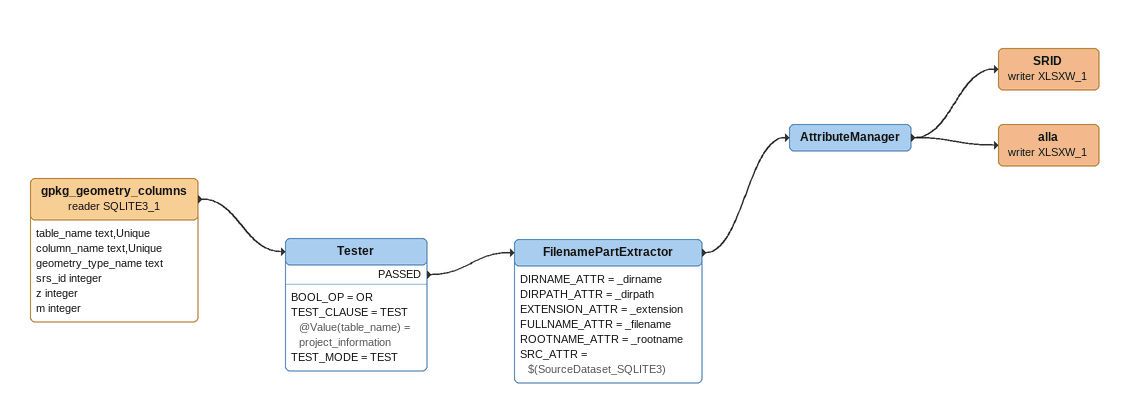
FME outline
gpkg_geometry_columns (reader SQLITE3_1)
    attributes: table_name text,Unique, column_name text,Unique, geometry_type_name text, srs_id integer, z integer, m integer
    -> Tester
Tester
    BOOL_OP = OR
    TEST_CLAUSE = TEST @Value(table_name) = project_information
    TEST_MODE = TEST
    PASSED -> FilenamePartExtractor
FilenamePartExtractor
    DIRNAME_ATTR = _dirname
    DIRPATH_ATTR = _dirpath
    EXTENSION_ATTR = _extension
    FULLNAME_ATTR = _filename
    ROOTNAME_ATTR = _rootname
    SRC_ATTR = $(SourceDataset_SQLITE3)
    -> AttributeManager
AttributeManager
    -> SRID (writer XLSXW_1)
    -> alla (writer XLSXW_1)
SRID (writer XLSXW_1)
alla (writer XLSXW_1)
